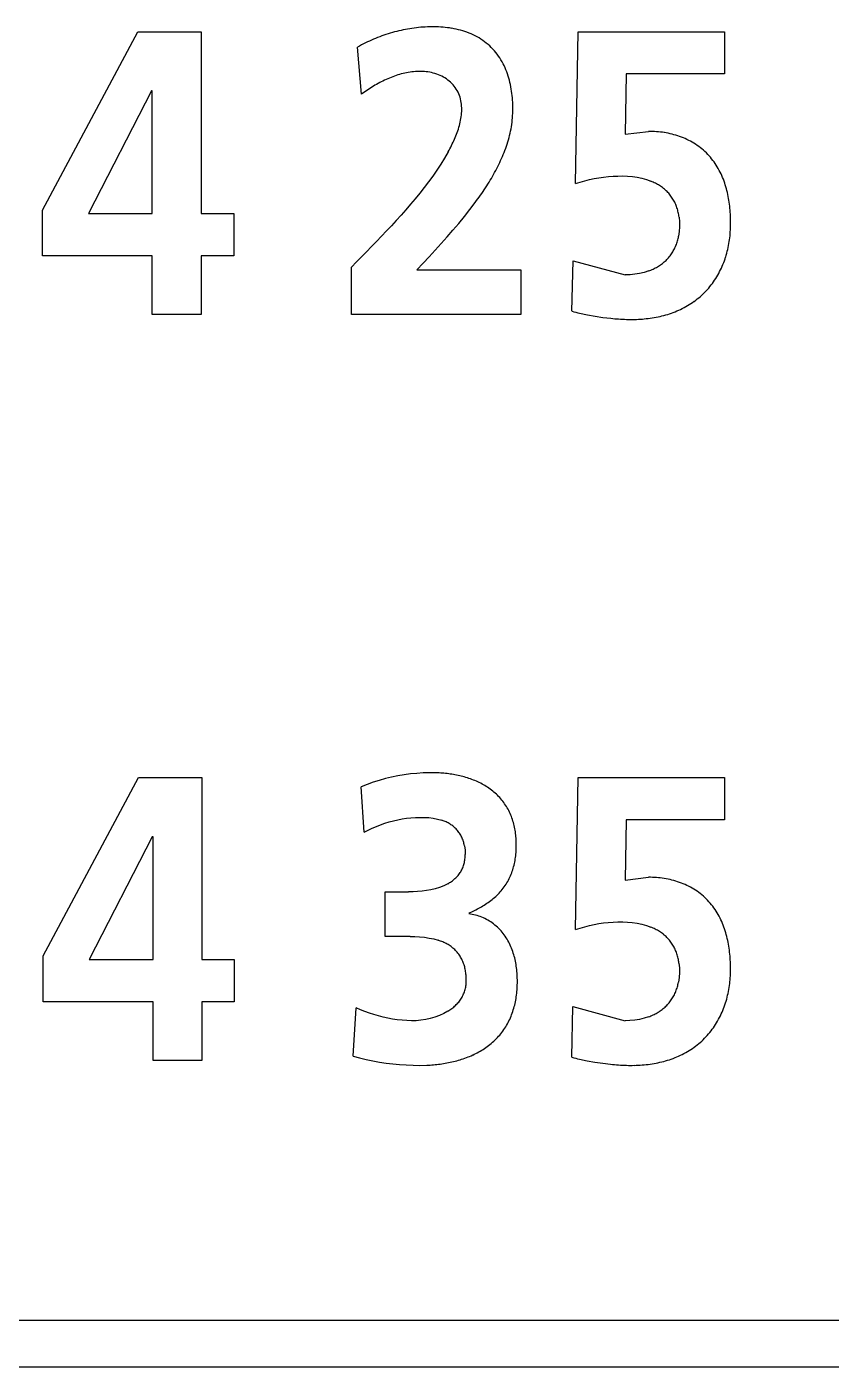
# Model space of a CAD drawing. Extents: x 168 to 388, y 259 to 356.
# Drawn here: x 320.78 to 325.9, y 321.17 to 329.69 of the extents above; entities that cross this region are included whole.
import ezdxf

# ---------------------------------------------------------------- set-up
doc = ezdxf.new("R2010")
doc.units = 0
doc.header["$MEASUREMENT"] = 0
doc.layers.get('0').update_dxf_attribs({"linetype": 'CONTINUOUS'})

msp = doc.modelspace()

# ---------------------------------------------------------------- linework, layer by layer
at = {"color": 7, "linetype": 'Continuous'}
for p, q in [((320.8841, 328.5285), (321.4898, 329.663)), ((321.4898, 329.663), (321.8935, 329.663)), ((321.8935, 329.663), (321.8935, 328.5053)), ((324.2751, 328.6961), (324.2913, 329.663)), ((324.2913, 329.663), (325.2218, 329.663)), ((325.2218, 329.663), (325.2218, 329.3948)), ((322.9129, 329.2659), (322.8874, 329.565)), ((324.5976, 329.3948), (324.5907, 329.0107)), ((325.2218, 329.3948), (324.5976, 329.3948)), ((321.5779, 329.2866), (321.1766, 328.5053)), ((321.5824, 329.2866), (321.5779, 329.2866)), ((321.5824, 328.5053), (321.5824, 329.2866)), ((324.5907, 329.0107), (324.7392, 329.0287)), ((323.4645, 328.8981), (323.4417, 328.8585)), ((323.4175, 328.8197), (323.3923, 328.7817)), ((323.4417, 328.8585), (323.4175, 328.8197)), ((323.3661, 328.7443), (323.3391, 328.7074)), ((323.3923, 328.7817), (323.3661, 328.7443)), ((324.363, 328.722), (324.3928, 328.7285)), ((324.3928, 328.7285), (324.4229, 328.7339)), ((324.4229, 328.7339), (324.4531, 328.7382)), ((324.4531, 328.7382), (324.4835, 328.7415)), ((324.4835, 328.7415), (324.5139, 328.7437)), ((324.5139, 328.7437), (324.5444, 328.7448)), ((324.5444, 328.7448), (324.575, 328.745)), ((324.575, 328.745), (324.6055, 328.7437)), ((324.6055, 328.7437), (324.6363, 328.7409)), ((324.6363, 328.7409), (324.6665, 328.7365)), ((324.6665, 328.7365), (324.6964, 328.7302)), ((324.6964, 328.7302), (324.7258, 328.722)), ((323.3114, 328.6711), (323.2831, 328.6353)), ((323.3391, 328.7074), (323.3114, 328.6711)), ((324.2751, 328.6961), (324.3036, 328.7057)), ((324.3036, 328.7057), (324.3334, 328.7144)), ((324.3334, 328.7144), (324.363, 328.722)), ((324.7258, 328.722), (324.7545, 328.7116)), ((323.2248, 328.5649), (323.195, 328.5303)), ((323.2542, 328.5999), (323.2248, 328.5649)), ((323.2831, 328.6353), (323.2542, 328.5999)), ((323.6027, 328.5313), (323.6369, 328.5766)), ((320.8841, 328.2371), (320.8841, 328.5285)), ((321.1766, 328.5053), (321.5824, 328.5053)), ((321.8935, 328.5053), (322.0999, 328.5053)), ((322.0999, 328.5053), (322.0999, 328.2371)), ((323.1647, 328.4961), (323.1342, 328.4621)), ((323.195, 328.5303), (323.1647, 328.4961)), ((323.5314, 328.4431), (323.5675, 328.4869)), ((323.5675, 328.4869), (323.6027, 328.5313)), ((324.9331, 328.4831), (324.9358, 328.4527)), ((323.0721, 328.3951), (323.0408, 328.3619)), ((323.1033, 328.4285), (323.0721, 328.3951)), ((323.1342, 328.4621), (323.1033, 328.4285)), ((323.4573, 328.3572), (323.4946, 328.3999)), ((323.4946, 328.3999), (323.5314, 328.4431)), ((324.9342, 328.3917), (324.9299, 328.3615)), ((324.9361, 328.4222), (324.9342, 328.3917)), ((324.9358, 328.4527), (324.9361, 328.4222)), ((323.0092, 328.3289), (322.9774, 328.2961)), ((323.0408, 328.3619), (323.0092, 328.3289)), ((323.3814, 328.2729), (323.4195, 328.3149)), ((323.4195, 328.3149), (323.4573, 328.3572)), ((321.5824, 328.2371), (320.8841, 328.2371)), ((321.5824, 327.8633), (321.5824, 328.2371)), ((321.8935, 328.2371), (321.8935, 327.8633)), ((322.0999, 328.2371), (321.8935, 328.2371)), ((322.9135, 328.2308), (322.8818, 328.1979)), ((322.9454, 328.2634), (322.9135, 328.2308)), ((322.9774, 328.2961), (322.9454, 328.2634)), ((323.3047, 328.1893), (323.3431, 328.2311)), ((323.3431, 328.2311), (323.3814, 328.2729)), ((322.8818, 328.1979), (322.8502, 328.1649)), ((322.8502, 327.8633), (322.8502, 328.1649)), ((323.2657, 328.147), (323.3047, 328.1893)), ((323.2657, 328.147), (323.9268, 328.147)), ((323.9268, 328.147), (323.9268, 327.8633)), ((324.252, 327.884), (324.2589, 328.2062)), ((324.2589, 328.2062), (324.5907, 328.116)), ((324.7114, 328.1319), (324.6817, 328.1248)), ((324.7401, 328.1411), (324.7114, 328.1319)), ((324.6212, 328.1169), (324.5907, 328.116)), ((324.6516, 328.1198), (324.6212, 328.1169)), ((324.6817, 328.1248), (324.6516, 328.1198)), ((321.8935, 327.8633), (321.5824, 327.8633)), ((323.9268, 327.8633), (322.8502, 327.8633)), ((324.3003, 327.8721), (324.3496, 327.8617)), ((324.3496, 327.8617), (324.3991, 327.8528)), ((324.3991, 327.8528), (324.4488, 327.8454)), ((324.4488, 327.8454), (324.4986, 327.8395)), ((320.8886, 323.7831), (321.4939, 324.9176)), ((321.4939, 324.9176), (321.8977, 324.9176)), ((321.8977, 324.9176), (321.8977, 323.7598)), ((323.0258, 324.9001), (322.9872, 324.8877)), ((323.0649, 324.911), (323.0258, 324.9001)), ((323.1044, 324.9205), (323.0649, 324.911)), ((323.1437, 324.9285), (323.1044, 324.9205)), ((323.1837, 324.9353), (323.1437, 324.9285)), ((323.2239, 324.9406), (323.1837, 324.9353)), ((323.2652, 324.9446), (323.2239, 324.9406)), ((323.3057, 324.9472), (323.2652, 324.9446)), ((323.3462, 324.9485), (323.3057, 324.9472)), ((323.3868, 324.9482), (323.3462, 324.9485)), ((324.2744, 323.9507), (324.2906, 324.9176)), ((324.2906, 324.9176), (325.2211, 324.9176)), ((325.2211, 324.9176), (325.2211, 324.6494)), ((322.9491, 324.8737), (322.9115, 324.8583)), ((322.9298, 324.5694), (322.9115, 324.8583)), ((322.9872, 324.8877), (322.9491, 324.8737)), ((323.0611, 324.6268), (323.0883, 324.6353)), ((323.0883, 324.6353), (323.1158, 324.6427)), ((323.1158, 324.6427), (323.1435, 324.6491)), ((323.1435, 324.6491), (323.1712, 324.6544)), ((323.1712, 324.6544), (323.1994, 324.6587)), ((323.1994, 324.6587), (323.2277, 324.6618)), ((323.2277, 324.6618), (323.2561, 324.6639)), ((323.2561, 324.6639), (323.2844, 324.6648)), ((323.2844, 324.6648), (323.3129, 324.6645)), ((323.3129, 324.6645), (323.3413, 324.6628)), ((323.3413, 324.6628), (323.3696, 324.6592)), ((323.3696, 324.6592), (323.3975, 324.6536)), ((323.3975, 324.6536), (323.4248, 324.6458)), ((324.5969, 324.6494), (324.59, 324.2652)), ((325.2211, 324.6494), (324.5969, 324.6494)), ((322.931, 324.5701), (322.9562, 324.5832)), ((322.9562, 324.5832), (322.9819, 324.5955)), ((322.9819, 324.5955), (323.008, 324.6069)), ((323.008, 324.6069), (323.0345, 324.6174)), ((323.0345, 324.6174), (323.0611, 324.6268)), ((321.5821, 324.5412), (321.1807, 323.7598)), ((321.5869, 324.5412), (321.5821, 324.5412)), ((321.5869, 323.7598), (321.5869, 324.5412)), ((323.5677, 324.4843), (323.5716, 324.4561)), ((323.5716, 324.4561), (323.5727, 324.4277)), ((323.3822, 324.2107), (323.3545, 324.2039)), ((323.4094, 324.2191), (323.3822, 324.2107)), ((323.4359, 324.2296), (323.4094, 324.2191)), ((323.4614, 324.2422), (323.4359, 324.2296)), ((324.59, 324.2652), (324.7385, 324.2833)), ((323.0645, 323.9068), (323.0645, 324.1905)), ((323.0645, 324.1905), (323.213, 324.1905)), ((323.2415, 324.1909), (323.213, 324.1905)), ((323.2699, 324.1924), (323.2415, 324.1909)), ((323.2983, 324.195), (323.2699, 324.1924)), ((323.3265, 324.1988), (323.2983, 324.195)), ((323.3545, 324.2039), (323.3265, 324.1988)), ((324.2744, 323.9507), (324.303, 323.9602)), ((324.303, 323.9602), (324.3327, 323.9689)), ((324.3327, 323.9689), (324.3623, 323.9765)), ((324.3623, 323.9765), (324.3921, 323.983)), ((324.3921, 323.983), (324.4222, 323.9884)), ((324.4222, 323.9884), (324.4524, 323.9928)), ((324.4524, 323.9928), (324.4828, 323.996)), ((324.4828, 323.996), (324.5132, 323.9982)), ((324.5132, 323.9982), (324.5437, 323.9994)), ((324.5437, 323.9994), (324.5743, 323.9995)), ((324.5743, 323.9995), (324.6048, 323.9983)), ((324.6048, 323.9983), (324.6356, 323.9955)), ((324.6356, 323.9955), (324.6658, 323.991)), ((324.6658, 323.991), (324.6957, 323.9848)), ((324.6957, 323.9848), (324.7251, 323.9765)), ((324.7251, 323.9765), (324.7539, 323.9662)), ((323.2223, 323.9068), (323.0645, 323.9068)), ((323.2223, 323.9068), (323.2522, 323.9063)), ((323.2522, 323.9063), (323.2824, 323.9046)), ((323.2824, 323.9046), (323.3129, 323.9016)), ((323.3129, 323.9016), (323.3429, 323.8971)), ((323.3429, 323.8971), (323.3725, 323.8908)), ((323.3725, 323.8908), (323.4017, 323.8825)), ((320.8886, 323.4916), (320.8886, 323.7831)), ((321.1807, 323.7598), (321.5869, 323.7598)), ((321.8977, 323.7598), (322.104, 323.7598)), ((322.104, 323.7598), (322.104, 323.4916)), ((324.9324, 323.7377), (324.9351, 323.7073)), ((324.9351, 323.7073), (324.9354, 323.6767)), ((324.9335, 323.6463), (324.9292, 323.6161)), ((324.9354, 323.6767), (324.9335, 323.6463)), ((321.5869, 323.4916), (320.8886, 323.4916)), ((321.5869, 323.1178), (321.5869, 323.4916)), ((322.104, 323.4916), (321.8977, 323.4916)), ((321.8977, 323.4916), (321.8977, 323.1178)), ((322.8602, 323.1463), (322.8788, 323.453)), ((322.9067, 323.4412), (322.8788, 323.453)), ((322.9349, 323.4301), (322.9067, 323.4412)), ((324.2514, 323.1385), (324.2582, 323.4608)), ((324.2582, 323.4608), (324.59, 323.3705)), ((322.9634, 323.4198), (322.9349, 323.4301)), ((322.9922, 323.4103), (322.9634, 323.4198)), ((323.0213, 323.4016), (322.9922, 323.4103)), ((323.0506, 323.394), (323.0213, 323.4016)), ((323.0802, 323.3873), (323.0506, 323.394)), ((323.1099, 323.3816), (323.0802, 323.3873)), ((323.1407, 323.377), (323.1099, 323.3816)), ((323.1708, 323.3736), (323.1407, 323.377)), ((323.2005, 323.3715), (323.1708, 323.3736)), ((323.2308, 323.3705), (323.2005, 323.3715)), ((323.2611, 323.3712), (323.2308, 323.3705)), ((323.2912, 323.3739), (323.2611, 323.3712)), ((323.3212, 323.3786), (323.2912, 323.3739)), ((323.3508, 323.3852), (323.3212, 323.3786)), ((323.3799, 323.3937), (323.3508, 323.3852)), ((323.4083, 323.4041), (323.3799, 323.3937)), ((323.4359, 323.4166), (323.4083, 323.4041)), ((323.4625, 323.4313), (323.4359, 323.4166)), ((324.6205, 323.3715), (324.59, 323.3705)), ((324.6509, 323.3744), (324.6205, 323.3715)), ((324.681, 323.3794), (324.6509, 323.3744)), ((324.7107, 323.3865), (324.681, 323.3794)), ((324.7394, 323.3957), (324.7107, 323.3865)), ((321.8977, 323.1178), (321.5869, 323.1178)), ((322.8602, 323.1463), (322.9003, 323.1345)), ((322.9003, 323.1345), (322.9421, 323.1241)), ((322.9421, 323.1241), (322.9843, 323.1152)), ((322.9843, 323.1152), (323.0267, 323.1077)), ((323.0267, 323.1077), (323.0694, 323.1014)), ((323.0694, 323.1014), (323.1122, 323.0962)), ((324.2996, 323.1266), (324.3488, 323.1163)), ((324.3488, 323.1163), (324.3983, 323.1074)), ((324.3983, 323.1074), (324.448, 323.1)), ((324.448, 323.1), (324.4976, 323.0941)), ((323.1122, 323.0962), (323.1551, 323.0922)), ((323.1551, 323.0922), (323.1981, 323.0893)), ((323.1981, 323.0893), (323.242, 323.0874)), ((323.242, 323.0874), (323.285, 323.0868)), ((323.285, 323.0868), (323.3276, 323.0878)), ((277.9148, 321.4664), (332.2157, 321.4664)), ((332.2157, 321.1667), (277.9148, 321.1667))]:
    msp.add_line(p, q, dxfattribs=at)
for centre, radius, start, end in [((323.3824, 328.691), 1.0042, 103.3467, 106.58278), ((323.3781, 328.7094), 0.9853, 100.05047, 103.34887), ((323.3735, 328.7358), 0.9585, 96.66146, 100.05197), ((323.37, 328.765), 0.9291, 93.19945, 96.65916), ((323.3673, 328.819), 0.875, 89.5074, 93.22099), ((323.3686, 328.9285), 0.7655, 85.28579, 89.53092), ((323.3772, 329.0323), 0.6613, 80.37408, 85.28816), ((323.3914, 329.1159), 0.5766, 74.74095, 80.37726), ((323.4096, 329.1826), 0.5074, 68.34024, 74.74447), ((323.3797, 328.6929), 1.0014, 116.19907, 119.44431), ((323.3832, 328.6855), 1.0096, 112.97225, 116.19092), ((323.3862, 328.6786), 1.0172, 109.78225, 112.97708), ((323.3855, 328.6805), 1.0151, 106.58118, 109.78266), ((323.43, 329.2341), 0.452, 61.14104, 68.33114), ((323.4482, 329.2671), 0.4143, 53.29956, 61.14349), ((323.4573, 329.2795), 0.3989, 45.13627, 53.28281), ((323.4554, 329.2781), 0.4013, 36.98434, 45.08259), ((323.4396, 329.2665), 0.4209, 29.24145, 36.96268), ((323.2858, 328.9978), 0.4125, 89.36713, 95.71228), ((323.2866, 329.0733), 0.337, 81.5901, 89.35735), ((323.4015, 329.245), 0.4646, 22.25092, 29.24548), ((323.3482, 329.2233), 0.5222, 16.02279, 22.24633), ((323.4346, 328.5731), 0.8665, 117.92636, 120.94659), ((323.3853, 328.6661), 0.7613, 114.49217, 117.92989), ((323.3472, 328.75), 0.6691, 110.58546, 114.49677), ((323.3192, 328.8246), 0.5895, 106.1466, 110.58601), ((323.3007, 328.8887), 0.5227, 101.14511, 106.15197), ((323.2913, 328.9352), 0.4754, 95.61141, 101.11693), ((323.2901, 329.0994), 0.3106, 73.10177, 81.52687), ((323.2993, 329.1289), 0.2798, 63.59593, 73.13772), ((323.3134, 329.1573), 0.248, 53.047, 63.59892), ((323.328, 329.1769), 0.2236, 41.31482, 53.02208), ((323.3359, 329.1842), 0.2129, 29.17997, 41.24562), ((323.2721, 329.2016), 0.6012, 10.604, 16.00852), ((323.5464, 328.3932), 1.0784, 123.55425, 125.97479), ((323.4974, 328.4686), 0.9885, 120.95283, 123.60047), ((323.3297, 329.1811), 0.2198, 17.19304, 29.10052), ((323.3029, 329.173), 0.2478, 6.58007, 17.14045), ((323.1466, 329.1781), 0.729, 6.15001, 10.60775), ((323.1131, 329.1736), 0.7628, 1.95657, 6.21682), ((323.194, 329.1709), 0.3571, 350.24139, 357.57527), ((323.2598, 329.168), 0.2912, 357.58944, 6.57774), ((323.1325, 329.1742), 0.7433, 357.58674, 1.95857), ((323.093, 329.1882), 0.4595, 344.54736, 350.25261), ((323.1899, 329.1696), 0.6857, 348.28932, 353.02792), ((323.1622, 329.1729), 0.7136, 353.03584, 357.59025), ((322.8585, 329.2628), 0.7058, 336.36842, 340.07399), ((322.9791, 329.219), 0.5775, 340.07582, 344.60686), ((323.1166, 329.1851), 0.7607, 343.99224, 348.26417), ((324.7403, 328.4055), 0.6233, 85.48511, 90.10733), ((324.7403, 328.4028), 0.6259, 80.90067, 85.50457), ((324.7479, 328.4497), 0.5785, 75.92467, 80.90564), ((324.7582, 328.4909), 0.536, 70.54983, 75.92548), ((324.7709, 328.5268), 0.4979, 64.76187, 70.54866), ((322.5291, 329.4155), 1.0689, 331.05279, 333.50106), ((322.6761, 329.3425), 0.9048, 333.48052, 336.37197), ((322.9179, 329.2487), 0.9694, 336.91219, 340.26467), ((323.012, 329.2151), 0.8694, 340.25861, 343.99671), ((324.7849, 328.5563), 0.4652, 58.57117, 64.76448), ((324.7951, 328.5733), 0.4454, 52.08558, 58.55439), ((324.8031, 328.5837), 0.4323, 45.4112, 52.07625), ((322.6872, 329.3549), 1.2235, 331.26198, 333.91809), ((322.8117, 329.294), 1.0848, 333.91689, 336.9126), ((324.7983, 328.5788), 0.4391, 38.84937, 45.41092), ((324.7857, 328.569), 0.4551, 32.48583, 38.81746), ((324.7577, 328.5511), 0.4883, 26.58918, 32.49003), ((322.5336, 329.4391), 1.3986, 328.93844, 331.26205), ((324.7177, 328.5313), 0.533, 21.16859, 26.57493), ((322.1823, 329.66), 1.8137, 325.11367, 326.89783), ((322.3708, 329.5371), 1.5886, 326.89813, 328.94376), ((324.6213, 328.3828), 0.3547, 63.01021, 67.94284), ((324.6369, 328.4134), 0.3205, 57.55227, 63.01244), ((324.6527, 328.4382), 0.291, 51.53555, 57.54794), ((324.6649, 328.4536), 0.2713, 45.08917, 51.53806), ((324.6738, 328.4627), 0.2586, 38.29011, 45.05616), ((324.6633, 328.5102), 0.5913, 16.30041, 21.17348), ((324.5902, 328.4889), 0.6675, 11.97618, 16.29257), ((321.9671, 329.8098), 2.0758, 323.55261, 325.11814), ((324.6771, 328.4653), 0.2544, 31.41787, 38.29611), ((324.6706, 328.4615), 0.262, 24.7037, 31.38341), ((324.6588, 328.4561), 0.2749, 18.33747, 24.70277), ((324.4886, 328.4673), 0.7713, 8.24186, 11.97767), ((324.3981, 328.4537), 0.8628, 4.93397, 8.27362), ((324.6337, 328.4478), 0.3014, 12.52291, 18.3294), ((324.6026, 328.4409), 0.3332, 7.2792, 12.52612), ((324.3566, 328.4501), 0.9045, 1.75007, 4.93574), ((324.3177, 328.4489), 0.9434, 358.69943, 1.75403), ((324.4349, 328.4457), 0.8261, 355.24669, 358.73504), ((324.6519, 328.407), 0.2812, 332.0352, 338.25851), ((324.6362, 328.4132), 0.2981, 338.26658, 344.13697), ((324.607, 328.4216), 0.3285, 344.13719, 349.46451), ((324.5876, 328.4307), 0.6726, 346.87558, 351.15898), ((324.5521, 328.436), 0.7086, 351.17704, 355.24324), ((324.662, 328.4027), 0.2704, 312.42849, 318.89891), ((324.6646, 328.4003), 0.2669, 318.92847, 325.48522), ((324.664, 328.4007), 0.2675, 325.48528, 332.02508), ((324.6455, 328.4143), 0.6125, 337.73143, 342.43613), ((324.6115, 328.4251), 0.6482, 342.43163, 346.87723), ((324.619, 328.4725), 0.3528, 290.07703, 295.03624), ((324.631, 328.4468), 0.3245, 295.03569, 300.42806), ((324.6426, 328.427), 0.3015, 300.42737, 306.23019), ((324.6538, 328.4117), 0.2826, 306.24142, 312.43381), ((324.697, 328.3911), 0.556, 327.56252, 332.7453), ((324.6774, 328.4012), 0.578, 332.74405, 337.72891), ((324.7209, 328.3749), 0.5271, 316.72291, 322.18972), ((324.7132, 328.3809), 0.5368, 322.18474, 327.5526), ((324.7199, 328.3767), 0.529, 305.75719, 311.2043), ((324.7235, 328.3727), 0.5236, 311.19981, 316.70305), ((324.6095, 329.2328), 1.3954, 255.15809, 257.20075), ((324.6719, 328.4759), 0.6396, 286.02717, 290.5321), ((324.6862, 328.4377), 0.5988, 290.52997, 295.34165), ((324.7002, 328.4078), 0.5658, 295.35219, 300.44472), ((324.7114, 328.3889), 0.5438, 300.44255, 305.74078), ((324.6502, 329.3083), 1.4766, 264.10537, 266.05681), ((324.6369, 329.1132), 1.281, 266.05195, 268.30131), ((324.6294, 328.8435), 1.0112, 268.27103, 271.12054), ((324.6315, 328.7246), 0.8923, 271.13874, 274.3684), ((324.6376, 328.6447), 0.8121, 274.3672, 277.91559), ((324.6468, 328.5785), 0.7454, 277.91684, 281.83663), ((324.6586, 328.5222), 0.6878, 281.83544, 286.02421), ((323.3632, 324.1308), 0.8177, 85.50643, 88.34907), ((323.3669, 324.1816), 0.7668, 82.45064, 85.48301), ((323.3685, 324.1936), 0.7546, 79.36952, 82.45093), ((323.3783, 324.245), 0.7023, 76.07144, 79.38245), ((323.3922, 324.3009), 0.6448, 72.45483, 76.07311), ((323.4098, 324.3566), 0.5863, 68.4912, 72.45704), ((323.429, 324.4052), 0.534, 64.1413, 68.49548), ((323.4509, 324.4502), 0.484, 59.33766, 64.14155), ((323.4718, 324.4857), 0.4428, 54.08288, 59.33369), ((323.491, 324.5121), 0.4102, 48.41644, 54.08573), ((323.5059, 324.5291), 0.3876, 42.39385, 48.39318), ((323.514, 324.5365), 0.3766, 36.22149, 42.39648), ((323.5151, 324.5376), 0.375, 29.9853, 36.18502), ((323.503, 324.5306), 0.3891, 24.01179, 29.98867), ((323.3387, 324.39), 0.2699, 65.33154, 71.37805), ((323.3538, 324.423), 0.2336, 58.34518, 65.33058), ((323.4856, 324.5231), 0.408, 18.28758, 23.98642), ((323.448, 324.5106), 0.4476, 13.09712, 18.29204), ((323.3683, 324.4466), 0.2059, 50.58528, 58.33697), ((323.3781, 324.4584), 0.1906, 42.02801, 50.59181), ((323.3802, 324.4606), 0.1875, 33.26283, 41.96691), ((323.3752, 324.4575), 0.1934, 24.77709, 33.21478), ((323.4058, 324.5008), 0.491, 8.36184, 13.09815), ((323.3506, 324.4927), 0.5468, 4.10822, 8.36069), ((323.3587, 324.4499), 0.2115, 17.06725, 24.78231), ((323.3233, 324.4391), 0.2486, 10.47761, 17.04237), ((323.2822, 324.4877), 0.6153, 0.33057, 4.10968), ((323.2712, 324.4868), 0.6264, 356.69481, 0.4084), ((323.3631, 324.4227), 0.2092, 345.79631, 353.594), ((323.3053, 324.4291), 0.2674, 353.60894, 359.69393), ((323.4093, 324.4743), 0.4876, 347.68638, 352.45522), ((323.3492, 324.4823), 0.5482, 352.45279, 356.69426), ((323.3684, 324.4285), 0.2071, 312.25179, 320.13121), ((323.3811, 324.4178), 0.1905, 320.14236, 328.74734), ((323.3818, 324.4174), 0.1897, 328.75271, 337.35541), ((323.3766, 324.4194), 0.1954, 337.40436, 345.76011), ((323.5081, 324.4459), 0.3845, 330.54658, 336.59492), ((323.4905, 324.4533), 0.4036, 336.61495, 342.37677), ((323.4576, 324.4638), 0.4382, 342.37418, 347.68111), ((323.3323, 324.4747), 0.2659, 299.04269, 305.18012), ((323.3522, 324.4465), 0.2314, 305.17443, 312.22692), ((323.5075, 324.4475), 0.3859, 318.22451, 324.35439), ((323.5145, 324.4425), 0.3772, 324.35841, 330.52264), ((324.7396, 323.6601), 0.6232, 85.48499, 90.10745), ((324.7396, 323.6574), 0.6259, 80.8994, 85.5033), ((324.7472, 323.7042), 0.5785, 75.92567, 80.90641), ((324.7575, 323.7454), 0.536, 70.54874, 75.92439), ((324.7702, 323.7813), 0.4979, 64.76198, 70.54855), ((324.7842, 323.8109), 0.4653, 58.57186, 64.76471), ((324.7944, 323.8278), 0.4455, 52.0874, 58.55575), ((323.4247, 324.5415), 0.5114, 302.90148, 307.44834), ((323.4593, 324.4964), 0.4546, 307.44614, 312.56135), ((323.4881, 324.4649), 0.412, 312.57629, 318.22062), ((324.8024, 323.8382), 0.4323, 45.41228, 52.07688), ((324.7976, 323.8334), 0.4392, 38.8511, 45.41242), ((323.3208, 324.7161), 0.7146, 292.6287, 295.78847), ((323.5443, 323.6946), 0.3604, 74.94206, 81.7919), ((323.3162, 324.7269), 0.7264, 295.74298, 298.94423), ((323.5451, 323.6969), 0.358, 68.0725, 74.9718), ((323.3831, 324.606), 0.5882, 298.93918, 302.89243), ((324.785, 323.8236), 0.4551, 32.48727, 38.81868), ((324.757, 323.8057), 0.4883, 26.59184, 32.49246), ((323.5568, 323.7257), 0.3269, 60.52936, 68.08279), ((323.5606, 323.7329), 0.3187, 52.74056, 60.49568), ((323.5582, 323.73), 0.3224, 45.04689, 52.70517), ((323.5485, 323.7204), 0.3362, 37.68611, 45.03166), ((324.6206, 323.6374), 0.3547, 63.00838, 67.94125), ((324.6362, 323.668), 0.3204, 57.55123, 63.01163), ((324.717, 323.7858), 0.533, 21.17114, 26.57748), ((324.6627, 323.7647), 0.5913, 16.30174, 21.17504), ((323.2957, 323.5571), 0.3423, 66.89335, 71.96801), ((323.315, 323.6022), 0.2932, 60.97187, 66.89585), ((323.5275, 323.7042), 0.3627, 30.7459, 37.68482), ((323.4961, 323.6855), 0.3992, 24.56173, 30.74795), ((324.652, 323.6928), 0.291, 51.53544, 57.54805), ((324.6642, 323.7082), 0.2713, 45.08906, 51.53817), ((324.6731, 323.7173), 0.2586, 38.28844, 45.05471), ((324.6764, 323.7199), 0.2544, 31.41787, 38.29611), ((324.5896, 323.7434), 0.6674, 11.97745, 16.29406), ((324.488, 323.7219), 0.7713, 8.24411, 11.97992), ((323.3339, 323.6362), 0.2543, 54.14616, 60.97586), ((323.3478, 323.6556), 0.2304, 46.58727, 54.12513), ((323.3582, 323.6668), 0.2152, 38.4782, 46.5499), ((323.3571, 323.6659), 0.2165, 30.46161, 38.48295), ((323.4571, 323.6677), 0.4421, 18.97509, 24.56055), ((323.4106, 323.6517), 0.4912, 13.95161, 18.97862), ((324.6699, 323.7161), 0.262, 24.70116, 31.38087), ((324.6581, 323.7107), 0.2749, 18.33827, 24.70334), ((324.633, 323.7024), 0.3014, 12.52122, 18.32747), ((324.3975, 323.7083), 0.8628, 4.93512, 8.275), ((324.356, 323.7047), 0.9044, 1.75128, 4.93695), ((323.3467, 323.66), 0.2285, 22.81263, 30.4139), ((323.3274, 323.652), 0.2495, 15.83783, 22.8001), ((323.2764, 323.6375), 0.3025, 10.0818, 15.82553), ((323.3573, 323.6384), 0.5462, 9.41231, 13.95642), ((323.3099, 323.6305), 0.5942, 5.26231, 9.41786), ((324.6019, 323.6955), 0.3332, 7.27931, 12.526), ((324.3171, 323.7034), 0.9434, 358.70057, 1.75517), ((323.2325, 323.6291), 0.3471, 5.18427, 10.18768), ((323.2963, 323.6299), 0.2832, 353.9183, 0.05115), ((323.2495, 323.6306), 0.3301, 359.92376, 5.18625), ((323.242, 323.6244), 0.6624, 1.52067, 5.24755), ((323.1611, 323.6219), 0.7433, 358.22342, 1.5452), ((324.6063, 323.6761), 0.3284, 344.13654, 349.46431), ((324.5515, 323.6905), 0.7084, 351.17896, 355.24584), ((324.4343, 323.7002), 0.8261, 355.24782, 358.73618), ((323.3731, 323.6227), 0.2064, 328.40925, 336.82634), ((323.3794, 323.62), 0.1996, 336.82499, 345.52999), ((323.3677, 323.6223), 0.2115, 345.71876, 353.92688), ((323.2781, 323.6144), 0.626, 350.69264, 354.63672), ((323.2187, 323.62), 0.6857, 354.63501, 358.23587), ((324.6633, 323.6552), 0.2675, 325.48528, 332.02508), ((324.6513, 323.6616), 0.2811, 332.03429, 338.25784), ((324.6356, 323.6678), 0.298, 338.26647, 344.13709), ((324.611, 323.6796), 0.648, 342.43065, 346.87761), ((324.5871, 323.6852), 0.6725, 346.87401, 351.15831), ((323.3001, 323.6972), 0.3116, 301.41125, 306.98526), ((323.3226, 323.6673), 0.2742, 306.98088, 313.31595), ((323.3451, 323.6435), 0.2414, 313.30849, 320.4892), ((323.3613, 323.63), 0.2203, 320.52715, 328.41069), ((323.3801, 323.5937), 0.5219, 341.65757, 346.38953), ((323.3303, 323.6058), 0.5732, 346.38677, 350.69559), ((324.6531, 323.6663), 0.2826, 306.24034, 312.43251), ((324.6613, 323.6573), 0.2704, 312.42864, 318.89882), ((324.6639, 323.6549), 0.2669, 318.92584, 325.48258), ((324.645, 323.6688), 0.6123, 337.72928, 342.43536), ((323.442, 323.5713), 0.456, 331.05429, 336.4698), ((323.4228, 323.5796), 0.4769, 336.47907, 341.65636), ((324.6183, 323.7271), 0.3528, 290.07613, 295.03511), ((324.6303, 323.7014), 0.3245, 295.03569, 300.42806), ((324.6419, 323.6816), 0.3015, 300.42592, 306.22851), ((324.6964, 323.6457), 0.5558, 327.55572, 332.73965), ((324.6769, 323.6558), 0.5778, 332.73967, 337.72613), ((323.4561, 323.5649), 0.4406, 314.08666, 319.69067), ((323.4608, 323.561), 0.4346, 319.6879, 325.37002), ((323.4591, 323.5618), 0.4364, 325.39905, 331.05711), ((324.7202, 323.6296), 0.527, 316.71464, 322.18191), ((324.7126, 323.6355), 0.5367, 322.18006, 327.54907), ((323.4067, 323.6296), 0.5223, 298.86073, 303.58903), ((323.4263, 323.5998), 0.4866, 303.59871, 308.66672), ((323.4446, 323.577), 0.4574, 308.66367, 314.062), ((324.7106, 323.6436), 0.544, 300.43767, 305.73429), ((324.7192, 323.6314), 0.5291, 305.75177, 311.19797), ((324.7229, 323.6273), 0.5236, 311.19348, 316.69648), ((323.2976, 323.953), 0.8655, 277.69278, 280.54596), ((323.3084, 323.8957), 0.8072, 280.53396, 283.59315), ((323.3238, 323.8319), 0.7415, 283.59255, 286.92258), ((323.3419, 323.7725), 0.6794, 286.91886, 290.55317), ((323.3625, 323.7178), 0.621, 290.5525, 294.52889), ((323.3839, 323.6709), 0.5695, 294.52617, 298.86203), ((324.6089, 324.4879), 1.396, 255.1584, 257.19716), ((324.6458, 323.834), 0.7463, 277.91133, 281.8451), ((324.6577, 323.7774), 0.6885, 281.84347, 286.02835), ((324.671, 323.7309), 0.6401, 286.03237, 290.5341), ((324.6854, 323.6926), 0.5992, 290.53135, 295.34028), ((324.6994, 323.6627), 0.5661, 295.35055, 300.44032), ((323.287, 324.0548), 0.9679, 272.40309, 274.95426), ((323.2922, 323.9926), 0.9055, 274.96605, 277.6932), ((324.6495, 324.5611), 1.4748, 264.09164, 266.04538), ((324.6359, 324.3629), 1.2762, 266.04082, 268.29866), ((324.6284, 324.0968), 1.0099, 268.27147, 271.12465), ((324.6305, 323.9797), 0.8929, 271.14096, 274.36856), ((324.6365, 323.9004), 0.8133, 274.36757, 277.91069)]:
    msp.add_arc(centre, radius, start, end, dxfattribs=at)

doc.saveas('drawing.dxf')
